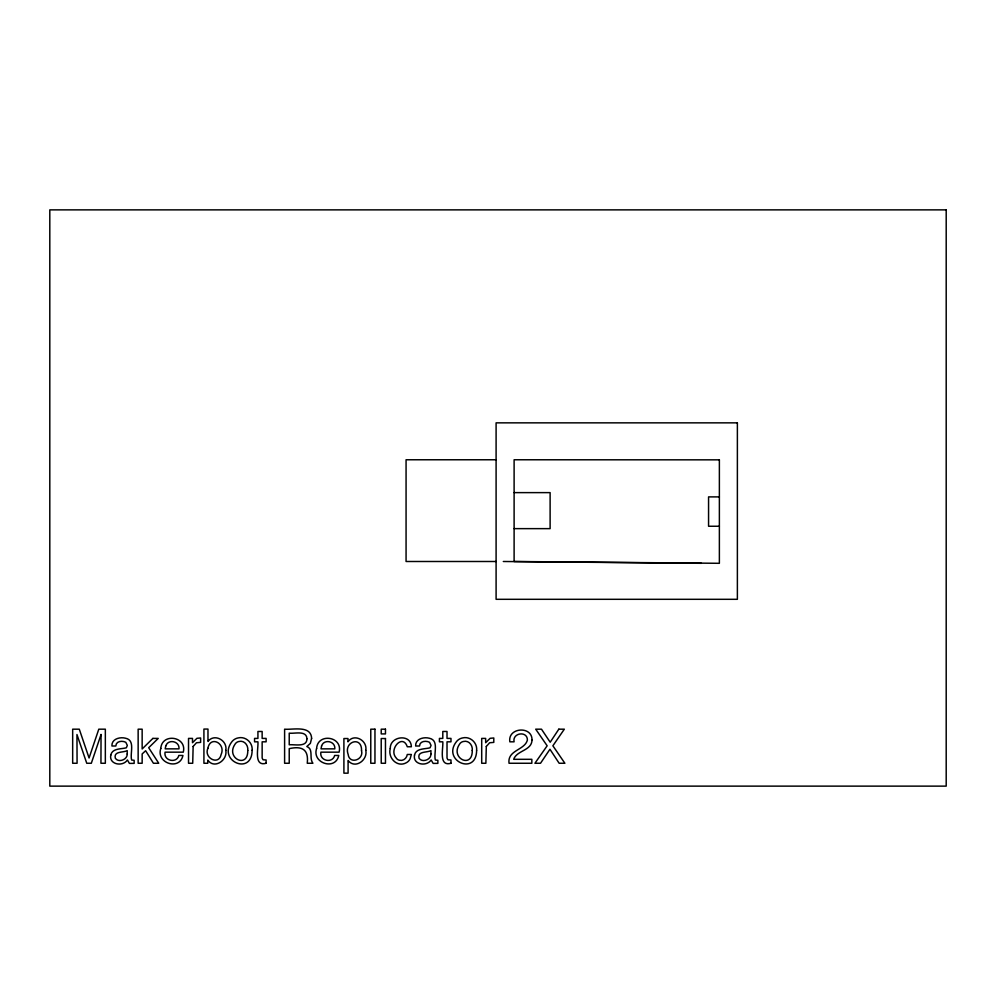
<?xml version="1.0" encoding="UTF-8"?>
<svg xmlns="http://www.w3.org/2000/svg" width="996" height="996" viewBox="0 0 996 996"><rect width="100%" height="100%" fill="white"/><g stroke="black" fill="none" stroke-linecap="round" stroke-linejoin="round"><path stroke-width="1.49" d="M496.095 459.766L406.069 459.766L406.069 561.495L496.095 561.495M719.373 459.841L514.11 459.766L514.11 561.495L719.373 563.3L719.373 459.766M514.11 492.622L550.116 492.622L550.116 528.639L514.11 528.639M719.373 496.892L708.567 496.892L708.567 526.249L719.373 526.249M503.304 561.495L701.371 563.3M101.044 734.513L100.945 763.26L105.339 763.26L105.339 729.184L98.791 729.184L89.067 757.993L79.282 729.184L72.671 729.184L72.671 763.26L77.078 763.26L76.953 734.513L86.752 763.26L91.321 763.26L101.044 734.513M361.523 750.685C364.026 759.898 349.372 764.779 348.139 754.37C343.446 741.534 362.158 735.596 361.523 750.685M207.878 748.32C203.558 757.956 218.834 765.899 221.1 754.545C226.117 743.464 210.33 735.148 207.878 748.32M225.793 750.362C227.748 760.234 214.264 769.559 207.766 760.085L207.766 763.26L203.919 763.26L203.919 729.06L207.977 729.06L207.977 741.435C214.314 732.994 227.76 740.501 225.793 750.362M252.125 750.312C251.951 776.307 216.73 760.546 232.155 741.41A10.259 10.259 0 0 1 238.144 737.924C245.626 736.056 252.959 742.705 252.125 750.312M390.283 748.432C387.581 757.757 397.23 767.928 406.38 762.699A8.528 8.528 0 0 0 410.14 758.74L411.348 754.47L407.289 754.47C406.804 758.205 403.33 761.243 399.496 760.247A5.117 5.117 0 0 1 396.109 757.856C388.403 749.415 402.658 733.143 407.289 746.763L411.348 746.763C411.186 733.467 389.872 735.944 390.283 748.432M476.623 750.312C476.437 776.307 441.216 760.546 456.641 741.41A10.259 10.259 0 0 1 462.642 737.924C470.112 736.056 477.458 742.705 476.623 750.312M160.804 748.457C155.787 763.123 179.691 770.979 182.94 755.466L178.832 755.466C176.815 763.733 163.381 760.981 165.075 752.167L183.289 752.167C187.273 736.38 161.788 732.608 160.804 748.457M316.616 748.457C311.599 763.123 335.515 770.979 338.752 755.466L334.656 755.466C332.627 763.733 319.193 760.981 320.899 752.167L339.101 752.167C343.097 736.38 317.6 732.608 316.616 748.457M365.781 750.287C367.972 760.085 354.974 769.51 348.09 760.471L348.09 773.17L343.906 773.17L343.906 738.534L347.965 738.534L347.965 741.821C354.016 732.932 367.624 740.451 365.781 750.287M306.93 738.808C307.017 747.635 294.368 744.174 289.226 744.796L289.226 733.143C294.355 733.94 306.706 730.006 306.93 738.808M110.78 755.105C108.838 764.679 122.882 766.982 127.426 759.973L129.405 763.409L134.149 763.372L134.149 760.297L131.659 760.035C129.679 753.387 135.73 740.277 125.521 738.223C119.968 736.704 111.452 738.92 111.926 746.004L115.822 746.004C115.922 740.987 122.334 740.451 125.807 742.294L127.326 745.394L126.33 747.809C121.151 749.191 112.175 748.158 110.78 755.105M414.51 755.105C412.568 764.679 426.599 766.982 431.144 759.973L433.136 763.409L437.867 763.372L437.867 760.297L435.377 760.035C433.397 753.387 439.448 740.277 429.251 738.223C423.686 736.704 415.183 738.92 415.643 746.004L419.54 746.004C419.652 740.987 426.051 740.451 429.537 742.294L431.056 745.394L430.048 747.809C424.869 749.191 415.905 748.158 414.51 755.105M532.001 739.879C531.951 750.723 516.75 750.287 513.687 759.313L531.839 759.313L531.839 763.26L509.031 763.26C507.275 750.025 524.768 750.287 527.382 740.065C527.544 730.628 512.156 732.695 514.085 741.821L509.84 741.821C507.512 727.354 532.25 725.648 532.001 739.879M247.767 750.436C248.153 769.248 225.357 758.217 235.006 744.261A5.677 5.677 0 0 1 238.791 741.522C244.219 739.966 248.465 745.282 247.767 750.436M472.253 750.436C472.639 769.248 449.856 758.217 459.492 744.261A5.677 5.677 0 0 1 463.277 741.522C468.718 739.966 472.951 745.282 472.253 750.436M311.611 738.372L310.354 743.377L306.805 746.514C313.279 748.868 309.669 756.923 312.009 761.741L312.918 763.26L307.254 763.26C308.76 749.938 302.672 745.643 289.226 748.643L289.226 763.26L284.607 763.26L284.607 729.184C292.662 729.956 311.126 725.051 311.611 738.372M127.214 753.984C127.55 759.662 118.536 763.036 115.337 758.267C113.432 750.884 123.205 752.827 127.214 750.623L127.214 753.984M430.932 753.984C431.268 759.662 422.254 763.036 419.067 758.267C417.15 750.884 426.923 752.827 430.932 750.623L430.932 753.984M193.137 746.477L192.714 763.26L188.53 763.26L188.53 738.41L192.502 738.41L192.502 742.705L196.934 738.31L200.619 737.974L200.619 742.381L196.461 742.767L193.137 746.477M486.297 746.477L485.874 763.26L481.703 763.26L481.703 738.41L485.662 738.41L485.662 742.705L490.107 738.31L493.792 737.974L493.792 742.381L489.621 742.767L486.297 746.477M165.772 745.929L165.187 748.855L178.994 748.855C179.815 741.136 168.162 738.671 165.772 745.929M321.584 745.929L321.011 748.855L334.818 748.855C335.627 741.136 323.986 738.671 321.584 745.929M558.818 729.184L550.19 742.219L541.488 729.184L535.711 729.184L547.153 745.792L534.939 763.26L540.517 763.26L549.954 749.253L559.142 763.26L564.869 763.26L552.88 745.792L564.321 729.184L558.818 729.184M152.874 738.41L142.154 748.967L142.154 729.184L138.145 729.184L138.145 763.26L142.154 763.26L142.154 753.935L145.653 750.735L153.409 763.26L158.738 763.26L148.69 747.722L158.215 738.41L152.874 738.41M266.119 763.26C253.445 766.932 258.562 748.145 257.927 741.821L254.565 741.821L254.565 738.41L257.927 738.41L257.927 731.475L262.147 731.475L262.147 738.41L266.119 738.41L266.119 741.821L262.147 741.821L262.147 758.043L263.031 759.786L266.119 759.973L266.119 763.26M450.976 763.26C438.302 766.932 443.419 748.145 442.797 741.821L439.423 741.821L439.423 738.41L442.797 738.41L442.797 731.475L447.017 731.475L447.017 738.41L450.976 738.41L450.976 741.821L447.017 741.821L447.017 758.043L447.889 759.786L450.976 759.973L450.976 763.26M946.2 209.87L49.8 209.87L49.8 786.13L946.2 786.13L946.2 209.87M737.376 422.852L496.095 422.852L496.095 599.306L737.376 599.306L737.376 422.852M374.957 729.184L370.773 729.184L370.773 763.26L374.957 763.26L374.957 729.184M385.464 729.184L381.219 729.184L381.219 733.915L385.464 733.915L385.464 729.184M385.464 738.534L381.219 738.534L381.219 763.26L385.464 763.26L385.464 738.534"/></g></svg>
